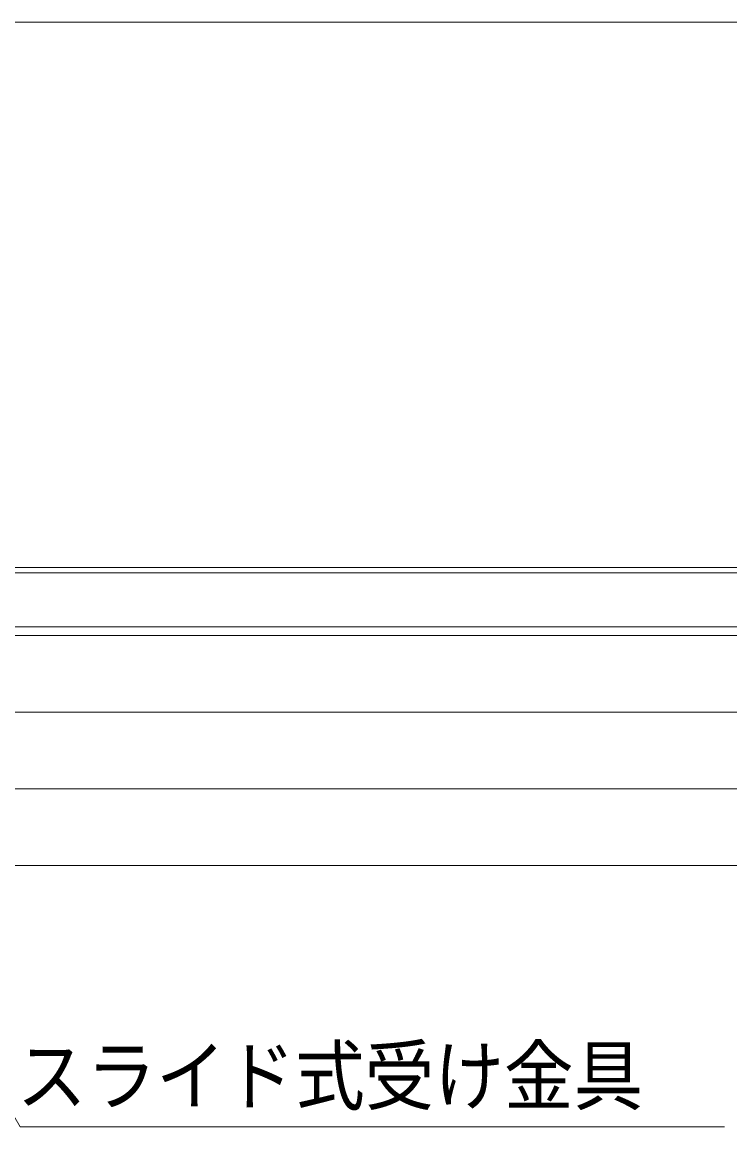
# Model space of a CAD drawing. Units: millimetres, scale not verified. Extents: x -6062 to 6062, y -3045 to 3045.
# Drawn here: x -1689 to -1283, y 916 to 1550 of the extents above; entities that cross this region are included whole.
import ezdxf
from ezdxf.enums import TextEntityAlignment as Align

# ---------------------------------------------------------------- set-up
doc = ezdxf.new("R2010")
doc.units = ezdxf.units.MM
doc.header["$LTSCALE"] = 20
for name, color, linetype, lineweight in [('0-1_3一般', 7, 'Continuous', 9), ('0-2_2寸法-3', 7, 'Continuous', 9), ('0-3_2寸法-1', 7, 'Continuous', 9)]:
    doc.layers.add(name, color=color, linetype=linetype, lineweight=lineweight)
doc.styles.add('ＭＳ ゴシック', font='')
doc.styles.get('ＭＳ ゴシック').set_extended_font_data('MS Gothic')

# ---------------------------------------------------------------- blocks, each defined once
blk = doc.blocks.new('グループ-23')
at = {"layer": '0-1_3一般'}
for p, q in [((17030, 23076.9), (-77990, 23076.9)), ((17030, 23076.9), (-77990, 23076.9)), ((17030, 22196.9), (-77990, 22196.9)), ((17030, 21316.9), (-77990, 21316.9))]:
    blk.add_line(p, q, dxfattribs=at)
for points in [[(-6642, 24056.9), (16722, 24056.9), (16722, 24736.9), (-6642, 24736.9)], [(16680, 24056.9), (-6620, 24056.9), (-6620, 24676.9), (16680, 24676.9)]]:
    blk.add_lwpolyline(points, close=True, dxfattribs=at)
for points in [[(17030, 23076.9), (17030, 23956.9), (-77990, 23956.9), (-77990, 23076.9)], [(17030, 21316.9), (17030, 22196.9), (-77990, 22196.9), (-77990, 21316.9)]]:
    blk.add_lwpolyline(points, dxfattribs=at)
blk = doc.blocks.new('グループ-24')
at = {"layer": '0-1_3一般'}
blk.add_blockref('グループ-23', (0, 0), dxfattribs=at)

msp = doc.modelspace()

# ---------------------------------------------------------------- linework, layer by layer
at = {"layer": '0-2_2寸法-3'}
msp.add_lwpolyline([(-1840.5, 1175.84), (-1690.39, 915.84), (-1286.02, 915.84)], dxfattribs=at)
at = {"layer": '0-3_2寸法-1'}
msp.add_line((-941.21, 1550), (-5681.79, 1550), dxfattribs=at)

# ---------------------------------------------------------------- block references
at = {"layer": '0-1_3一般', "xscale": 0.05, "yscale": 0.05}
msp.add_blockref('グループ-24', (-1787.5, 0), dxfattribs=at)

# ---------------------------------------------------------------- texts
at = {"layer": '0-2_2寸法-3', "style": 'ＭＳ ゴシック', "width": 0.9}
msp.add_text('スライド式受け金具', height=32.55, dxfattribs=at).set_placement((-1692.32, 919.19), align=Align.BOTTOM_LEFT)

doc.saveas('drawing.dxf')
